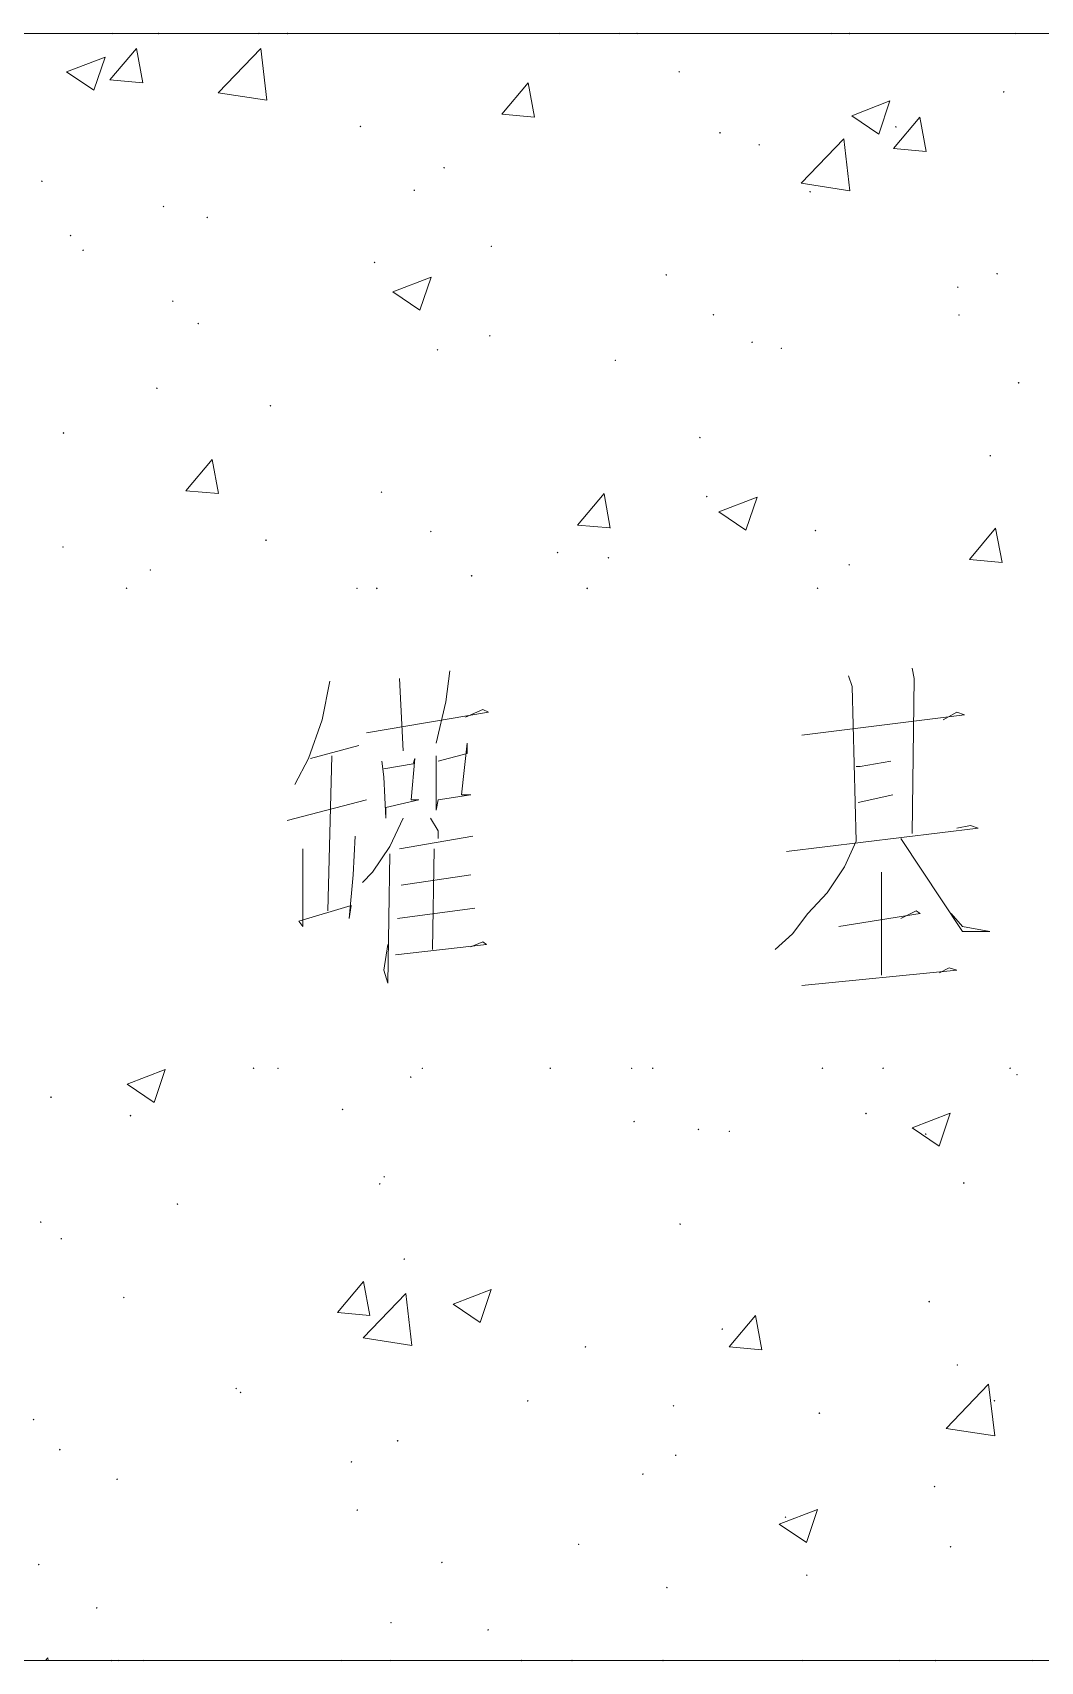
# Model space of a CAD drawing. Header units: millimetres. Extents: x 0 to 414, y 0 to 292.
# Drawn here: x 75.62 to 90.15, y 39.6 to 63.09 of the extents above; entities that cross this region are included whole.
import ezdxf

# ---------------------------------------------------------------- set-up
doc = ezdxf.new("R2010")
doc.units = ezdxf.units.MM

msp = doc.modelspace()

# ---------------------------------------------------------------- hatches: boundary and pattern name
h = msp.add_hatch(color=0)
h.dxf.hatch_style = 2
h.paths.add_polyline_path([(76.775028, 63.063614), (76.761975, 63.076667), (76.775028, 63.089719), (76.788081, 63.076667)])
h = msp.add_hatch(color=0)
h.dxf.hatch_style = 2
h.paths.add_polyline_path([(77.434722, 63.063614), (77.421669, 63.076667), (77.434722, 63.089719), (77.447775, 63.076667)])
h = msp.add_hatch(color=0)
h.dxf.hatch_style = 2
h.paths.add_polyline_path([(78.881111, 63.063614), (78.868058, 63.076667), (78.881111, 63.089719), (78.894164, 63.076667)])
h = msp.add_hatch(color=0)
h.dxf.hatch_style = 2
h.paths.add_polyline_path([(78.881111, 63.063614), (78.868058, 63.076667), (78.881111, 63.089719), (78.894164, 63.076667)])
h = msp.add_hatch(color=0)
h.dxf.hatch_style = 2
h.paths.add_polyline_path([(78.881111, 63.063614), (78.868058, 63.076667), (78.881111, 63.089719), (78.894164, 63.076667)])
h = msp.add_hatch(color=0)
h.dxf.hatch_style = 2
h.paths.add_polyline_path([(79.290333, 63.063614), (79.277281, 63.076667), (79.290333, 63.089719), (79.303386, 63.076667)])
h = msp.add_hatch(color=0)
h.dxf.hatch_style = 2
h.paths.add_polyline_path([(79.290333, 63.063614), (79.277281, 63.076667), (79.290333, 63.089719), (79.303386, 63.076667)])
h = msp.add_hatch(color=0)
h.dxf.hatch_style = 2
h.paths.add_polyline_path([(79.290333, 63.063614), (79.277281, 63.076667), (79.290333, 63.089719), (79.303386, 63.076667)])
h = msp.add_hatch(color=0)
h.dxf.hatch_style = 2
h.paths.add_polyline_path([(83.21675, 63.063614), (83.203697, 63.076667), (83.21675, 63.089719), (83.229803, 63.076667)])
h = msp.add_hatch(color=0)
h.dxf.hatch_style = 2
h.paths.add_polyline_path([(83.21675, 63.063614), (83.203697, 63.076667), (83.21675, 63.089719), (83.229803, 63.076667)])
h = msp.add_hatch(color=0)
h.dxf.hatch_style = 2
h.paths.add_polyline_path([(83.21675, 63.063614), (83.203697, 63.076667), (83.21675, 63.089719), (83.229803, 63.076667)])
h = msp.add_hatch(color=0)
h.dxf.hatch_style = 2
h.paths.add_polyline_path([(84.077528, 63.063614), (84.064475, 63.076667), (84.077528, 63.089719), (84.090581, 63.076667)])
h = msp.add_hatch(color=0)
h.dxf.hatch_style = 2
h.paths.add_polyline_path([(84.077528, 63.063614), (84.064475, 63.076667), (84.077528, 63.089719), (84.090581, 63.076667)])
h = msp.add_hatch(color=0)
h.dxf.hatch_style = 2
h.paths.add_polyline_path([(84.335056, 63.063614), (84.322003, 63.076667), (84.335056, 63.089719), (84.348108, 63.076667)])
h = msp.add_hatch(color=0)
h.dxf.hatch_style = 2
h.paths.add_polyline_path([(84.335056, 63.063614), (84.322003, 63.076667), (84.335056, 63.089719), (84.348108, 63.076667)])
h = msp.add_hatch(color=0)
h.dxf.hatch_style = 2
h.paths.add_polyline_path([(84.335056, 63.063614), (84.322003, 63.076667), (84.335056, 63.089719), (84.348108, 63.076667)])
h = msp.add_hatch(color=0)
h.dxf.hatch_style = 2
h.paths.add_polyline_path([(87.143167, 63.063614), (87.130114, 63.076667), (87.143167, 63.089719), (87.156219, 63.076667)])
h = msp.add_hatch(color=0)
h.dxf.hatch_style = 2
h.paths.add_polyline_path([(87.143167, 63.063614), (87.130114, 63.076667), (87.143167, 63.089719), (87.156219, 63.076667)])
h = msp.add_hatch(color=0)
h.dxf.hatch_style = 2
h.paths.add_polyline_path([(87.143167, 63.063614), (87.130114, 63.076667), (87.143167, 63.089719), (87.156219, 63.076667)])
h = msp.add_hatch(color=0)
h.dxf.hatch_style = 2
h.paths.add_polyline_path([(87.400694, 63.063614), (87.387642, 63.076667), (87.400694, 63.089719), (87.413747, 63.076667)])
h = msp.add_hatch(color=0)
h.dxf.hatch_style = 2
h.paths.add_polyline_path([(89.792528, 63.063614), (89.779475, 63.076667), (89.792528, 63.089719), (89.805581, 63.076667)])
h = msp.add_hatch(color=0)
h.dxf.hatch_style = 2
h.paths.add_polyline_path([(84.941833, 62.509753), (84.928781, 62.522806), (84.941833, 62.535858), (84.954886, 62.522806)])
h = msp.add_hatch(color=0)
h.dxf.hatch_style = 2
h.paths.add_polyline_path([(89.623194, 62.220475), (89.610142, 62.233528), (89.623194, 62.246581), (89.636247, 62.233528)])
h = msp.add_hatch(color=0)
h.dxf.hatch_style = 2
h.paths.add_polyline_path([(80.345139, 61.723058), (80.332086, 61.736111), (80.345139, 61.749164), (80.358192, 61.736111)])
h = msp.add_hatch(color=0)
h.dxf.hatch_style = 2
h.paths.add_polyline_path([(85.530972, 61.631336), (85.517919, 61.644389), (85.530972, 61.657442), (85.544025, 61.644389)])
h = msp.add_hatch(color=0)
h.dxf.hatch_style = 2
h.paths.add_polyline_path([(88.067444, 61.716003), (88.054392, 61.729056), (88.067444, 61.742108), (88.080497, 61.729056)])
h = msp.add_hatch(color=0)
h.dxf.hatch_style = 2
h.paths.add_polyline_path([(86.095417, 61.458475), (86.082364, 61.471528), (86.095417, 61.484581), (86.108469, 61.471528)])
h = msp.add_hatch(color=0)
h.dxf.hatch_style = 2
h.paths.add_polyline_path([(81.551639, 61.126864), (81.538586, 61.139917), (81.551639, 61.152969), (81.564692, 61.139917)])
h = msp.add_hatch(color=0)
h.dxf.hatch_style = 2
h.paths.add_polyline_path([(75.751972, 60.932836), (75.738919, 60.945889), (75.751972, 60.958942), (75.765025, 60.945889)])
h = msp.add_hatch(color=0)
h.dxf.hatch_style = 2
h.paths.add_polyline_path([(81.12125, 60.802308), (81.108197, 60.815361), (81.12125, 60.828414), (81.134303, 60.815361)])
h = msp.add_hatch(color=0)
h.dxf.hatch_style = 2
h.paths.add_polyline_path([(86.829194, 60.781142), (86.816142, 60.794194), (86.829194, 60.807247), (86.842247, 60.794194)])
h = msp.add_hatch(color=0)
h.dxf.hatch_style = 2
h.paths.add_polyline_path([(77.505278, 60.569475), (77.492225, 60.582528), (77.505278, 60.595581), (77.518331, 60.582528)])
h = msp.add_hatch(color=0)
h.dxf.hatch_style = 2
h.paths.add_polyline_path([(78.13675, 60.410725), (78.123697, 60.423778), (78.13675, 60.436831), (78.149803, 60.423778)])
h = msp.add_hatch(color=0)
h.dxf.hatch_style = 2
h.paths.add_polyline_path([(76.164722, 60.149669), (76.151669, 60.162722), (76.164722, 60.175775), (76.177775, 60.162722)])
h = msp.add_hatch(color=0)
h.dxf.hatch_style = 2
h.paths.add_polyline_path([(76.344639, 59.938003), (76.331586, 59.951056), (76.344639, 59.964108), (76.357692, 59.951056)])
h = msp.add_hatch(color=0)
h.dxf.hatch_style = 2
h.paths.add_polyline_path([(82.2325, 59.994447), (82.219447, 60.0075), (82.2325, 60.020553), (82.245553, 60.0075)])
h = msp.add_hatch(color=0)
h.dxf.hatch_style = 2
h.paths.add_polyline_path([(80.54975, 59.761614), (80.536697, 59.774667), (80.54975, 59.787719), (80.562803, 59.774667)])
h = msp.add_hatch(color=0)
h.dxf.hatch_style = 2
h.paths.add_polyline_path([(84.754861, 59.581697), (84.741808, 59.59475), (84.754861, 59.607803), (84.767914, 59.59475)])
h = msp.add_hatch(color=0)
h.dxf.hatch_style = 2
h.paths.add_polyline_path([(88.959972, 59.405308), (88.946919, 59.418361), (88.959972, 59.431414), (88.973025, 59.418361)])
h = msp.add_hatch(color=0)
h.dxf.hatch_style = 2
h.paths.add_polyline_path([(89.527944, 59.599336), (89.514892, 59.612389), (89.527944, 59.625442), (89.540997, 59.612389)])
h = msp.add_hatch(color=0)
h.dxf.hatch_style = 2
h.paths.add_polyline_path([(77.639333, 59.204225), (77.626281, 59.217278), (77.639333, 59.230331), (77.652386, 59.217278)])
h = msp.add_hatch(color=0)
h.dxf.hatch_style = 2
h.paths.add_polyline_path([(85.435722, 59.006669), (85.422669, 59.019722), (85.435722, 59.032775), (85.448775, 59.019722)])
h = msp.add_hatch(color=0)
h.dxf.hatch_style = 2
h.paths.add_polyline_path([(88.977611, 59.003142), (88.964558, 59.016194), (88.977611, 59.029247), (88.990664, 59.016194)])
h = msp.add_hatch(color=0)
h.dxf.hatch_style = 2
h.paths.add_polyline_path([(78.006222, 58.879669), (77.993169, 58.892722), (78.006222, 58.905775), (78.019275, 58.892722)])
h = msp.add_hatch(color=0)
h.dxf.hatch_style = 2
h.paths.add_polyline_path([(82.211333, 58.703281), (82.198281, 58.716333), (82.211333, 58.729386), (82.224386, 58.716333)])
h = msp.add_hatch(color=0)
h.dxf.hatch_style = 2
h.paths.add_polyline_path([(81.456389, 58.502197), (81.443336, 58.51525), (81.456389, 58.528303), (81.469442, 58.51525)])
h = msp.add_hatch(color=0)
h.dxf.hatch_style = 2
h.paths.add_polyline_path([(85.993111, 58.611558), (85.980058, 58.624611), (85.993111, 58.637664), (86.006164, 58.624611)])
h = msp.add_hatch(color=0)
h.dxf.hatch_style = 2
h.paths.add_polyline_path([(86.416444, 58.523364), (86.403392, 58.536417), (86.416444, 58.549469), (86.429497, 58.536417)])
h = msp.add_hatch(color=0)
h.dxf.hatch_style = 2
h.paths.add_polyline_path([(84.021083, 58.350503), (84.008031, 58.363556), (84.021083, 58.376608), (84.034136, 58.363556)])
h = msp.add_hatch(color=0)
h.dxf.hatch_style = 2
h.paths.add_polyline_path([(89.838389, 58.025947), (89.825336, 58.039), (89.838389, 58.052053), (89.851442, 58.039)])
h = msp.add_hatch(color=0)
h.dxf.hatch_style = 2
h.paths.add_polyline_path([(77.410028, 57.948336), (77.396975, 57.961389), (77.410028, 57.974442), (77.423081, 57.961389)])
h = msp.add_hatch(color=0)
h.dxf.hatch_style = 2
h.paths.add_polyline_path([(79.046917, 57.694336), (79.033864, 57.707389), (79.046917, 57.720442), (79.059969, 57.707389)])
h = msp.add_hatch(color=0)
h.dxf.hatch_style = 2
h.paths.add_polyline_path([(76.062417, 57.302753), (76.049364, 57.315806), (76.062417, 57.328858), (76.075469, 57.315806)])
h = msp.add_hatch(color=0)
h.dxf.hatch_style = 2
h.paths.add_polyline_path([(85.241694, 57.235725), (85.228642, 57.248778), (85.241694, 57.261831), (85.254747, 57.248778)])
h = msp.add_hatch(color=0)
h.dxf.hatch_style = 2
h.paths.add_polyline_path([(89.429167, 56.974669), (89.416114, 56.987722), (89.429167, 57.000775), (89.442219, 56.987722)])
h = msp.add_hatch(color=0)
h.dxf.hatch_style = 2
h.paths.add_polyline_path([(80.648528, 56.449031), (80.635475, 56.462083), (80.648528, 56.475136), (80.661581, 56.462083)])
h = msp.add_hatch(color=0)
h.dxf.hatch_style = 2
h.paths.add_polyline_path([(85.340472, 56.385531), (85.327419, 56.398583), (85.340472, 56.411636), (85.353525, 56.398583)])
h = msp.add_hatch(color=0)
h.dxf.hatch_style = 2
h.paths.add_polyline_path([(81.361139, 55.881058), (81.348086, 55.894111), (81.361139, 55.907164), (81.374192, 55.894111)])
h = msp.add_hatch(color=0)
h.dxf.hatch_style = 2
h.paths.add_polyline_path([(86.906806, 55.895169), (86.893753, 55.908222), (86.906806, 55.921275), (86.919858, 55.908222)])
h = msp.add_hatch(color=0)
h.dxf.hatch_style = 2
h.paths.add_polyline_path([(76.055361, 55.658808), (76.042308, 55.671861), (76.055361, 55.684914), (76.068414, 55.671861)])
h = msp.add_hatch(color=0)
h.dxf.hatch_style = 2
h.paths.add_polyline_path([(78.983417, 55.757586), (78.970364, 55.770639), (78.983417, 55.783692), (78.996469, 55.770639)])
h = msp.add_hatch(color=0)
h.dxf.hatch_style = 2
h.paths.add_polyline_path([(83.188528, 55.577669), (83.175475, 55.590722), (83.188528, 55.603775), (83.201581, 55.590722)])
h = msp.add_hatch(color=0)
h.dxf.hatch_style = 2
h.paths.add_polyline_path([(83.922306, 55.503586), (83.909253, 55.516639), (83.922306, 55.529692), (83.935358, 55.516639)])
h = msp.add_hatch(color=0)
h.dxf.hatch_style = 2
h.paths.add_polyline_path([(77.314778, 55.327197), (77.301725, 55.34025), (77.314778, 55.353303), (77.327831, 55.34025)])
h = msp.add_hatch(color=0)
h.dxf.hatch_style = 2
h.paths.add_polyline_path([(81.950278, 55.242531), (81.937225, 55.255583), (81.950278, 55.268636), (81.963331, 55.255583)])
h = msp.add_hatch(color=0)
h.dxf.hatch_style = 2
h.paths.add_polyline_path([(87.393639, 55.401281), (87.380586, 55.414333), (87.393639, 55.427386), (87.406692, 55.414333)])
h = msp.add_hatch(color=0)
h.dxf.hatch_style = 2
h.paths.add_polyline_path([(76.972583, 55.062614), (76.959531, 55.075667), (76.972583, 55.088719), (76.985636, 55.075667)])
h = msp.add_hatch(color=0)
h.dxf.hatch_style = 2
h.paths.add_polyline_path([(76.972583, 55.062614), (76.959531, 55.075667), (76.972583, 55.088719), (76.985636, 55.075667)])
h = msp.add_hatch(color=0)
h.dxf.hatch_style = 2
h.paths.add_polyline_path([(80.29575, 55.062614), (80.282697, 55.075667), (80.29575, 55.088719), (80.308803, 55.075667)])
h = msp.add_hatch(color=0)
h.dxf.hatch_style = 2
h.paths.add_polyline_path([(80.29575, 55.062614), (80.282697, 55.075667), (80.29575, 55.088719), (80.308803, 55.075667)])
h = msp.add_hatch(color=0)
h.dxf.hatch_style = 2
h.paths.add_polyline_path([(80.29575, 55.062614), (80.282697, 55.075667), (80.29575, 55.088719), (80.308803, 55.075667)])
h = msp.add_hatch(color=0)
h.dxf.hatch_style = 2
h.paths.add_polyline_path([(80.5815, 55.062614), (80.568447, 55.075667), (80.5815, 55.088719), (80.594553, 55.075667)])
h = msp.add_hatch(color=0)
h.dxf.hatch_style = 2
h.paths.add_polyline_path([(80.5815, 55.062614), (80.568447, 55.075667), (80.5815, 55.088719), (80.594553, 55.075667)])
h = msp.add_hatch(color=0)
h.dxf.hatch_style = 2
h.paths.add_polyline_path([(83.615389, 55.062614), (83.602336, 55.075667), (83.615389, 55.088719), (83.628442, 55.075667)])
h = msp.add_hatch(color=0)
h.dxf.hatch_style = 2
h.paths.add_polyline_path([(86.938556, 55.062614), (86.925503, 55.075667), (86.938556, 55.088719), (86.951608, 55.075667)])
h = msp.add_hatch(color=0)
h.dxf.hatch_style = 2
h.paths.add_polyline_path([(86.938556, 55.062614), (86.925503, 55.075667), (86.938556, 55.088719), (86.951608, 55.075667)])
h = msp.add_hatch(color=0)
h.dxf.hatch_style = 2
h.paths.add_polyline_path([(78.8035, 48.141114), (78.790447, 48.154167), (78.8035, 48.167219), (78.816553, 48.154167)])
h = msp.add_hatch(color=0)
h.dxf.hatch_style = 2
h.paths.add_polyline_path([(78.8035, 48.141114), (78.790447, 48.154167), (78.8035, 48.167219), (78.816553, 48.154167)])
h = msp.add_hatch(color=0)
h.dxf.hatch_style = 2
h.paths.add_polyline_path([(79.156278, 48.141114), (79.143225, 48.154167), (79.156278, 48.167219), (79.169331, 48.154167)])
h = msp.add_hatch(color=0)
h.dxf.hatch_style = 2
h.paths.add_polyline_path([(79.156278, 48.141114), (79.143225, 48.154167), (79.156278, 48.167219), (79.169331, 48.154167)])
h = msp.add_hatch(color=0)
h.dxf.hatch_style = 2
h.paths.add_polyline_path([(81.237667, 48.141114), (81.224614, 48.154167), (81.237667, 48.167219), (81.250719, 48.154167)])
h = msp.add_hatch(color=0)
h.dxf.hatch_style = 2
h.paths.add_polyline_path([(81.237667, 48.141114), (81.224614, 48.154167), (81.237667, 48.167219), (81.250719, 48.154167)])
h = msp.add_hatch(color=0)
h.dxf.hatch_style = 2
h.paths.add_polyline_path([(83.082694, 48.141114), (83.069642, 48.154167), (83.082694, 48.167219), (83.095747, 48.154167)])
h = msp.add_hatch(color=0)
h.dxf.hatch_style = 2
h.paths.add_polyline_path([(83.082694, 48.141114), (83.069642, 48.154167), (83.082694, 48.167219), (83.095747, 48.154167)])
h = msp.add_hatch(color=0)
h.dxf.hatch_style = 2
h.paths.add_polyline_path([(84.257444, 48.141114), (84.244392, 48.154167), (84.257444, 48.167219), (84.270497, 48.154167)])
h = msp.add_hatch(color=0)
h.dxf.hatch_style = 2
h.paths.add_polyline_path([(84.257444, 48.141114), (84.244392, 48.154167), (84.257444, 48.167219), (84.270497, 48.154167)])
h = msp.add_hatch(color=0)
h.dxf.hatch_style = 2
h.paths.add_polyline_path([(84.560833, 48.141114), (84.547781, 48.154167), (84.560833, 48.167219), (84.573886, 48.154167)])
h = msp.add_hatch(color=0)
h.dxf.hatch_style = 2
h.paths.add_polyline_path([(84.560833, 48.141114), (84.547781, 48.154167), (84.560833, 48.167219), (84.573886, 48.154167)])
h = msp.add_hatch(color=0)
h.dxf.hatch_style = 2
h.paths.add_polyline_path([(87.009111, 48.141114), (86.996058, 48.154167), (87.009111, 48.167219), (87.022164, 48.154167)])
h = msp.add_hatch(color=0)
h.dxf.hatch_style = 2
h.paths.add_polyline_path([(87.009111, 48.141114), (86.996058, 48.154167), (87.009111, 48.167219), (87.022164, 48.154167)])
h = msp.add_hatch(color=0)
h.dxf.hatch_style = 2
h.paths.add_polyline_path([(87.884, 48.141114), (87.870947, 48.154167), (87.884, 48.167219), (87.897053, 48.154167)])
h = msp.add_hatch(color=0)
h.dxf.hatch_style = 2
h.paths.add_polyline_path([(89.714917, 48.141114), (89.701864, 48.154167), (89.714917, 48.167219), (89.727969, 48.154167)])
h = msp.add_hatch(color=0)
h.dxf.hatch_style = 2
h.paths.add_polyline_path([(89.714917, 48.141114), (89.701864, 48.154167), (89.714917, 48.167219), (89.727969, 48.154167)])
h = msp.add_hatch(color=0)
h.dxf.hatch_style = 2
h.paths.add_polyline_path([(81.071861, 48.014114), (81.058808, 48.027167), (81.071861, 48.040219), (81.084914, 48.027167)])
h = msp.add_hatch(color=0)
h.dxf.hatch_style = 2
h.paths.add_polyline_path([(89.813694, 48.049392), (89.800642, 48.062444), (89.813694, 48.075497), (89.826747, 48.062444)])
h = msp.add_hatch(color=0)
h.dxf.hatch_style = 2
h.paths.add_polyline_path([(75.8825, 47.724836), (75.869447, 47.737889), (75.8825, 47.750942), (75.895553, 47.737889)])
h = msp.add_hatch(color=0)
h.dxf.hatch_style = 2
h.paths.add_polyline_path([(77.029028, 47.456725), (77.015975, 47.469778), (77.029028, 47.482831), (77.042081, 47.469778)])
h = msp.add_hatch(color=0)
h.dxf.hatch_style = 2
h.paths.add_polyline_path([(80.087611, 47.548447), (80.074558, 47.5615), (80.087611, 47.574553), (80.100664, 47.5615)])
h = msp.add_hatch(color=0)
h.dxf.hatch_style = 2
h.paths.add_polyline_path([(87.637056, 47.488475), (87.624003, 47.501528), (87.637056, 47.514581), (87.650108, 47.501528)])
h = msp.add_hatch(color=0)
h.dxf.hatch_style = 2
h.paths.add_polyline_path([(84.292722, 47.372058), (84.279669, 47.385111), (84.292722, 47.398164), (84.305775, 47.385111)])
h = msp.add_hatch(color=0)
h.dxf.hatch_style = 2
h.paths.add_polyline_path([(85.220528, 47.259169), (85.207475, 47.272222), (85.220528, 47.285275), (85.233581, 47.272222)])
h = msp.add_hatch(color=0)
h.dxf.hatch_style = 2
h.paths.add_polyline_path([(85.665028, 47.230947), (85.651975, 47.244), (85.665028, 47.257053), (85.678081, 47.244)])
h = msp.add_hatch(color=0)
h.dxf.hatch_style = 2
h.paths.add_polyline_path([(88.497833, 47.192142), (88.484781, 47.205194), (88.497833, 47.218247), (88.510886, 47.205194)])
h = msp.add_hatch(color=0)
h.dxf.hatch_style = 2
h.paths.add_polyline_path([(80.687333, 46.574781), (80.674281, 46.587833), (80.687333, 46.600886), (80.700386, 46.587833)])
h = msp.add_hatch(color=0)
h.dxf.hatch_style = 2
h.paths.add_polyline_path([(89.048167, 46.486586), (89.035114, 46.499639), (89.048167, 46.512692), (89.061219, 46.499639)])
h = msp.add_hatch(color=0)
h.dxf.hatch_style = 2
h.paths.add_polyline_path([(80.623833, 46.472475), (80.610781, 46.485528), (80.623833, 46.498581), (80.636886, 46.485528)])
h = msp.add_hatch(color=0)
h.dxf.hatch_style = 2
h.paths.add_polyline_path([(77.706361, 46.183197), (77.693308, 46.19625), (77.706361, 46.209303), (77.719414, 46.19625)])
h = msp.add_hatch(color=0)
h.dxf.hatch_style = 2
h.paths.add_polyline_path([(75.734333, 45.922142), (75.721281, 45.935194), (75.734333, 45.948247), (75.747386, 45.935194)])
h = msp.add_hatch(color=0)
h.dxf.hatch_style = 2
h.paths.add_polyline_path([(84.955944, 45.893919), (84.942892, 45.906972), (84.955944, 45.920025), (84.968997, 45.906972)])
h = msp.add_hatch(color=0)
h.dxf.hatch_style = 2
h.paths.add_polyline_path([(76.030667, 45.682253), (76.017614, 45.695306), (76.030667, 45.708358), (76.043719, 45.695306)])
h = msp.add_hatch(color=0)
h.dxf.hatch_style = 2
h.paths.add_polyline_path([(80.976611, 45.389447), (80.963558, 45.4025), (80.976611, 45.415553), (80.989664, 45.4025)])
h = msp.add_hatch(color=0)
h.dxf.hatch_style = 2
h.paths.add_polyline_path([(76.933778, 44.835586), (76.920725, 44.848639), (76.933778, 44.861692), (76.946831, 44.848639)])
h = msp.add_hatch(color=0)
h.dxf.hatch_style = 2
h.paths.add_polyline_path([(88.547222, 44.775614), (88.534169, 44.788667), (88.547222, 44.801719), (88.560275, 44.788667)])
h = msp.add_hatch(color=0)
h.dxf.hatch_style = 2
h.paths.add_polyline_path([(85.562722, 44.380503), (85.549669, 44.393556), (85.562722, 44.406608), (85.575775, 44.393556)])
h = msp.add_hatch(color=0)
h.dxf.hatch_style = 2
h.paths.add_polyline_path([(83.590694, 44.122975), (83.577642, 44.136028), (83.590694, 44.149081), (83.603747, 44.136028)])
h = msp.add_hatch(color=0)
h.dxf.hatch_style = 2
h.paths.add_polyline_path([(88.952917, 43.861919), (88.939864, 43.874972), (88.952917, 43.888025), (88.965969, 43.874972)])
h = msp.add_hatch(color=0)
h.dxf.hatch_style = 2
h.paths.add_polyline_path([(78.553028, 43.523253), (78.539975, 43.536306), (78.553028, 43.549358), (78.566081, 43.536306)])
h = msp.add_hatch(color=0)
h.dxf.hatch_style = 2
h.paths.add_polyline_path([(78.616528, 43.466808), (78.603475, 43.479861), (78.616528, 43.492914), (78.629581, 43.479861)])
h = msp.add_hatch(color=0)
h.dxf.hatch_style = 2
h.paths.add_polyline_path([(82.758139, 43.343336), (82.745086, 43.356389), (82.758139, 43.369442), (82.771192, 43.356389)])
h = msp.add_hatch(color=0)
h.dxf.hatch_style = 2
h.paths.add_polyline_path([(84.860694, 43.272781), (84.847642, 43.285833), (84.860694, 43.298886), (84.873747, 43.285833)])
h = msp.add_hatch(color=0)
h.dxf.hatch_style = 2
h.paths.add_polyline_path([(89.489139, 43.346864), (89.476086, 43.359917), (89.489139, 43.372969), (89.502192, 43.359917)])
h = msp.add_hatch(color=0)
h.dxf.hatch_style = 2
h.paths.add_polyline_path([(75.632028, 43.075225), (75.618975, 43.088278), (75.632028, 43.101331), (75.645081, 43.088278)])
h = msp.add_hatch(color=0)
h.dxf.hatch_style = 2
h.paths.add_polyline_path([(86.96325, 43.166947), (86.950197, 43.18), (86.96325, 43.193053), (86.976303, 43.18)])
h = msp.add_hatch(color=0)
h.dxf.hatch_style = 2
h.paths.add_polyline_path([(80.881361, 42.768308), (80.868308, 42.781361), (80.881361, 42.794414), (80.894414, 42.781361)])
h = msp.add_hatch(color=0)
h.dxf.hatch_style = 2
h.paths.add_polyline_path([(76.0095, 42.641308), (75.996447, 42.654361), (76.0095, 42.667414), (76.022553, 42.654361)])
h = msp.add_hatch(color=0)
h.dxf.hatch_style = 2
h.paths.add_polyline_path([(84.892444, 42.560169), (84.879392, 42.573222), (84.892444, 42.586275), (84.905497, 42.573222)])
h = msp.add_hatch(color=0)
h.dxf.hatch_style = 2
h.paths.add_polyline_path([(80.214611, 42.464919), (80.201558, 42.477972), (80.214611, 42.491025), (80.227664, 42.477972)])
h = msp.add_hatch(color=0)
h.dxf.hatch_style = 2
h.paths.add_polyline_path([(84.419722, 42.288531), (84.406669, 42.301583), (84.419722, 42.314636), (84.432775, 42.301583)])
h = msp.add_hatch(color=0)
h.dxf.hatch_style = 2
h.paths.add_polyline_path([(76.835, 42.214447), (76.821947, 42.2275), (76.835, 42.240553), (76.848053, 42.2275)])
h = msp.add_hatch(color=0)
h.dxf.hatch_style = 2
h.paths.add_polyline_path([(88.624833, 42.108614), (88.611781, 42.121667), (88.624833, 42.134719), (88.637886, 42.121667)])
h = msp.add_hatch(color=0)
h.dxf.hatch_style = 2
h.paths.add_polyline_path([(80.299278, 41.769947), (80.286225, 41.783), (80.299278, 41.796053), (80.312331, 41.783)])
h = msp.add_hatch(color=0)
h.dxf.hatch_style = 2
h.paths.add_polyline_path([(86.476417, 41.667642), (86.463364, 41.680694), (86.476417, 41.693747), (86.489469, 41.680694)])
h = msp.add_hatch(color=0)
h.dxf.hatch_style = 2
h.paths.add_polyline_path([(83.491917, 41.276058), (83.478864, 41.289111), (83.491917, 41.302164), (83.504969, 41.289111)])
h = msp.add_hatch(color=0)
h.dxf.hatch_style = 2
h.paths.add_polyline_path([(88.857667, 41.240781), (88.844614, 41.253833), (88.857667, 41.266886), (88.870719, 41.253833)])
h = msp.add_hatch(color=0)
h.dxf.hatch_style = 2
h.paths.add_polyline_path([(75.706111, 40.983253), (75.693058, 40.996306), (75.706111, 41.009358), (75.719164, 40.996306)])
h = msp.add_hatch(color=0)
h.dxf.hatch_style = 2
h.paths.add_polyline_path([(81.519889, 41.015003), (81.506836, 41.028056), (81.519889, 41.041108), (81.532942, 41.028056)])
h = msp.add_hatch(color=0)
h.dxf.hatch_style = 2
h.paths.add_polyline_path([(84.765444, 40.651642), (84.752392, 40.664694), (84.765444, 40.677747), (84.778497, 40.664694)])
h = msp.add_hatch(color=0)
h.dxf.hatch_style = 2
h.paths.add_polyline_path([(86.783333, 40.831558), (86.770281, 40.844611), (86.783333, 40.857664), (86.796386, 40.844611)])
h = msp.add_hatch(color=0)
h.dxf.hatch_style = 2
h.paths.add_polyline_path([(76.542194, 40.358836), (76.529142, 40.371889), (76.542194, 40.384942), (76.555247, 40.371889)])
h = msp.add_hatch(color=0)
h.dxf.hatch_style = 2
h.paths.add_polyline_path([(80.786111, 40.147169), (80.773058, 40.160222), (80.786111, 40.173275), (80.799164, 40.160222)])
h = msp.add_hatch(color=0)
h.dxf.hatch_style = 2
h.paths.add_polyline_path([(82.186639, 40.041336), (82.173586, 40.054389), (82.186639, 40.067442), (82.199692, 40.054389)])
h = msp.add_hatch(color=0)
h.dxf.hatch_style = 2
h.paths.add_polyline_path([(76.753861, 39.600364), (76.740808, 39.613417), (76.753861, 39.626469), (76.766914, 39.613417)])
h = msp.add_hatch(color=0)
h.dxf.hatch_style = 2
h.paths.add_polyline_path([(76.753861, 39.600364), (76.740808, 39.613417), (76.753861, 39.626469), (76.766914, 39.613417)])
h = msp.add_hatch(color=0)
h.dxf.hatch_style = 2
h.paths.add_polyline_path([(76.753861, 39.600364), (76.740808, 39.613417), (76.753861, 39.626469), (76.766914, 39.613417)])
h = msp.add_hatch(color=0)
h.dxf.hatch_style = 2
h.paths.add_polyline_path([(76.856167, 39.600364), (76.843114, 39.613417), (76.856167, 39.626469), (76.869219, 39.613417)])
h = msp.add_hatch(color=0)
h.dxf.hatch_style = 2
h.paths.add_polyline_path([(77.212472, 39.600364), (77.199419, 39.613417), (77.212472, 39.626469), (77.225525, 39.613417)])
h = msp.add_hatch(color=0)
h.dxf.hatch_style = 2
h.paths.add_polyline_path([(77.212472, 39.600364), (77.199419, 39.613417), (77.212472, 39.626469), (77.225525, 39.613417)])
h = msp.add_hatch(color=0)
h.dxf.hatch_style = 2
h.paths.add_polyline_path([(80.077028, 39.600364), (80.063975, 39.613417), (80.077028, 39.626469), (80.090081, 39.613417)])
h = msp.add_hatch(color=0)
h.dxf.hatch_style = 2
h.paths.add_polyline_path([(80.077028, 39.600364), (80.063975, 39.613417), (80.077028, 39.626469), (80.090081, 39.613417)])
h = msp.add_hatch(color=0)
h.dxf.hatch_style = 2
h.paths.add_polyline_path([(80.077028, 39.600364), (80.063975, 39.613417), (80.077028, 39.626469), (80.090081, 39.613417)])
h = msp.add_hatch(color=0)
h.dxf.hatch_style = 2
h.paths.add_polyline_path([(80.782583, 39.600364), (80.769531, 39.613417), (80.782583, 39.626469), (80.795636, 39.613417)])
h = msp.add_hatch(color=0)
h.dxf.hatch_style = 2
h.paths.add_polyline_path([(82.666417, 39.600364), (82.653364, 39.613417), (82.666417, 39.626469), (82.679469, 39.613417)])
h = msp.add_hatch(color=0)
h.dxf.hatch_style = 2
h.paths.add_polyline_path([(83.396667, 39.600364), (83.383614, 39.613417), (83.396667, 39.626469), (83.409719, 39.613417)])
h = msp.add_hatch(color=0)
h.dxf.hatch_style = 2
h.paths.add_polyline_path([(84.709, 39.600364), (84.695947, 39.613417), (84.709, 39.626469), (84.722053, 39.613417)])
h = msp.add_hatch(color=0)
h.dxf.hatch_style = 2
h.paths.add_polyline_path([(86.719833, 39.600364), (86.706781, 39.613417), (86.719833, 39.626469), (86.732886, 39.613417)])
h = msp.add_hatch(color=0)
h.dxf.hatch_style = 2
h.paths.add_polyline_path([(86.719833, 39.600364), (86.706781, 39.613417), (86.719833, 39.626469), (86.732886, 39.613417)])
h = msp.add_hatch(color=0)
h.dxf.hatch_style = 2
h.paths.add_polyline_path([(88.123889, 39.600364), (88.110836, 39.613417), (88.123889, 39.626469), (88.136942, 39.613417)])
h = msp.add_hatch(color=0)
h.dxf.hatch_style = 2
h.paths.add_polyline_path([(88.635417, 39.600364), (88.622364, 39.613417), (88.635417, 39.626469), (88.648469, 39.613417)])
h = msp.add_hatch(color=0)
h.dxf.hatch_style = 2
h.paths.add_polyline_path([(90.043, 39.600364), (90.029947, 39.613417), (90.043, 39.626469), (90.056053, 39.613417)])
h = msp.add_hatch(color=0)
h.dxf.hatch_style = 2
h.paths.add_polyline_path([(90.043, 39.600364), (90.029947, 39.613417), (90.043, 39.626469), (90.056053, 39.613417)])
h = msp.add_hatch(color=0)
h.dxf.hatch_style = 2
h.paths.add_polyline_path([(90.043, 39.600364), (90.029947, 39.613417), (90.043, 39.626469), (90.056053, 39.613417)])

# ---------------------------------------------------------------- linework, layer by layer
at = {"color": 0, "lineweight": 0}
for points in [[(96.855139, 63.076667), (62.596889, 63.076667)], [(76.108278, 62.522806), (76.662139, 62.734472)], [(76.499861, 62.258222), (76.662139, 62.734472)], [(76.732694, 62.406389), (77.113694, 62.857944)], [(77.205417, 62.364056), (77.113694, 62.857944)], [(78.2955, 62.219417), (78.909333, 62.861472)], [(78.997528, 62.113583), (78.909333, 62.861472)], [(76.108278, 62.522806), (76.499861, 62.258222)], [(76.732694, 62.406389), (77.205417, 62.364056)], [(82.384194, 61.9125), (82.765194, 62.364056)], [(82.853389, 61.870167), (82.765194, 62.364056)], [(78.2955, 62.219417), (78.997528, 62.113583)], [(87.432444, 61.891333), (87.982778, 62.103)], [(87.824028, 61.62675), (87.982778, 62.103)], [(82.384194, 61.9125), (82.853389, 61.870167)], [(87.432444, 61.891333), (87.824028, 61.62675)], [(88.035694, 61.418611), (88.413167, 61.870167)], [(88.504889, 61.376278), (88.413167, 61.870167)], [(86.702194, 60.917667), (87.316028, 61.556194)], [(87.404222, 60.808306), (87.316028, 61.556194)], [(88.035694, 61.418611), (88.504889, 61.376278)], [(86.702194, 60.917667), (87.404222, 60.808306)], [(80.810806, 59.351333), (81.364667, 59.563)], [(81.202389, 59.08675), (81.364667, 59.563)], [(80.810806, 59.351333), (81.202389, 59.08675)], [(77.826306, 56.479722), (78.207306, 56.934806)], [(78.299028, 56.440917), (78.207306, 56.934806)], [(77.826306, 56.479722), (78.299028, 56.440917)], [(83.477806, 55.985833), (83.858806, 56.440917)], [(83.947, 55.9435), (83.858806, 56.437389)], [(85.513333, 56.179861), (86.067194, 56.391528)], [(85.904917, 55.915278), (86.067194, 56.391528)], [(85.513333, 56.179861), (85.904917, 55.915278)], [(83.477806, 55.985833), (83.947, 55.947028)], [(89.129306, 55.491944), (89.506778, 55.9435)], [(89.5985, 55.449611), (89.506778, 55.9435)], [(89.129306, 55.491944), (89.5985, 55.449611)], [(81.632778, 53.886806), (81.576333, 53.438778), (81.43875, 52.842583)], [(87.383056, 53.812722), (87.4395, 53.661028), (87.495944, 51.427944), (87.326611, 51.057528), (87.076139, 50.683583), (86.797444, 50.38725), (86.575194, 50.090917), (86.324722, 49.865139)], [(88.303806, 53.922083), (88.332028, 53.773917), (88.303806, 51.540833)], [(79.904167, 53.735111), (79.791278, 53.177722), (79.59725, 52.620333), (79.399694, 52.246389)], [(80.909583, 53.773917), (80.9625, 52.733222)], [(80.433333, 52.99075), (82.190167, 53.290611), (82.109028, 53.325889), (81.858556, 53.216528)], [(86.712778, 52.955472), (89.05875, 53.251806), (88.945861, 53.290611), (88.751833, 53.177722)], [(79.625472, 52.620333), (80.320444, 52.807306)], [(79.932389, 52.659139), (79.875944, 50.422528)], [(80.655583, 52.581528), (80.683806, 52.359278), (80.712028, 51.763083), (80.712028, 51.914778), (81.188278, 52.024139), (81.075389, 52.024139), (81.131833, 52.620333), (81.103611, 52.54625), (80.683806, 52.472167)], [(81.43875, 52.659139), (81.43875, 51.875972), (81.466972, 52.024139), (81.939694, 52.098222), (81.802111, 52.098222), (81.88325, 52.842583), (81.88325, 52.694417), (81.466972, 52.581528)], [(87.495944, 52.507444), (87.552389, 52.507444), (87.996889, 52.581528)], [(80.433333, 52.024139), (79.290333, 51.727806)], [(87.524167, 51.988861), (88.025111, 52.098222)], [(80.9625, 51.763083), (80.768472, 51.353861), (80.518, 50.983444), (80.376889, 50.835278)], [(81.354083, 51.763083), (81.466972, 51.579639), (81.466972, 51.46675)], [(79.512583, 51.318583), (79.512583, 50.200278), (79.456139, 50.274361), (80.211083, 50.500139), (80.182861, 50.313167), (80.239306, 50.944639), (80.267528, 51.502028)], [(80.909583, 51.318583), (81.967917, 51.502028)], [(86.490528, 51.279778), (89.252778, 51.614917), (89.143417, 51.653722), (88.945861, 51.614917)], [(88.138, 51.46675), (89.030528, 50.126194), (89.422111, 50.126194), (89.030528, 50.200278), (88.864722, 50.38725)], [(80.768472, 51.2445), (80.74025, 49.381833), (80.683806, 49.568806), (80.74025, 49.939222)], [(81.410528, 51.318583), (81.382306, 49.865139)], [(87.859306, 50.983444), (87.859306, 49.494722)], [(80.934278, 50.796472), (81.939694, 50.944639)], [(81.996139, 50.461333), (80.881361, 50.313167)], [(87.245472, 50.200278), (88.416694, 50.38725), (88.36025, 50.422528), (88.138, 50.313167)], [(80.853139, 49.791056), (82.165472, 49.939222), (82.109028, 49.978028), (81.939694, 49.903944)], [(86.712778, 49.346556), (88.945861, 49.568806), (88.8365, 49.604083), (88.695389, 49.53)], [(76.979639, 47.924861), (77.529972, 48.136528)], [(76.979639, 47.924861), (77.371222, 47.660278)], [(77.371222, 47.660278), (77.529972, 48.136528)], [(88.300278, 47.293389), (88.850611, 47.505056)], [(88.691861, 47.028806), (88.850611, 47.505056)], [(88.300278, 47.293389), (88.691861, 47.028806)], [(80.013528, 44.629917), (80.391, 45.081472)], [(80.383944, 44.266556), (80.997778, 44.905083)], [(80.482722, 44.587583), (80.391, 45.081472)], [(81.085972, 44.157194), (80.997778, 44.905083)], [(81.682167, 44.753389), (82.2325, 44.965056)], [(82.07375, 44.488806), (82.2325, 44.965056)], [(80.013528, 44.629917), (80.482722, 44.587583)], [(81.682167, 44.753389), (82.07375, 44.488806)], [(85.665028, 44.136028), (86.0425, 44.587583)], [(86.134222, 44.093694), (86.0425, 44.587583)], [(80.383944, 44.266556), (81.085972, 44.157194)], [(85.665028, 44.136028), (86.134222, 44.093694)], [(88.794167, 42.961278), (89.404472, 43.599806)], [(89.492667, 42.851917), (89.404472, 43.599806)], [(88.794167, 42.961278), (89.492667, 42.851917)], [(86.384694, 41.581917), (86.935028, 41.793583)], [(86.384694, 41.581917), (86.776278, 41.317333)], [(86.776278, 41.317333), (86.935028, 41.793583)], [(55.08625, 39.613417), (119.683389, 39.613417)], [(75.804889, 39.613417), (75.836639, 39.652222)], [(75.843694, 39.613417), (75.836639, 39.652222)]]:
    msp.add_lwpolyline(points, dxfattribs=at)

doc.saveas('drawing.dxf')
